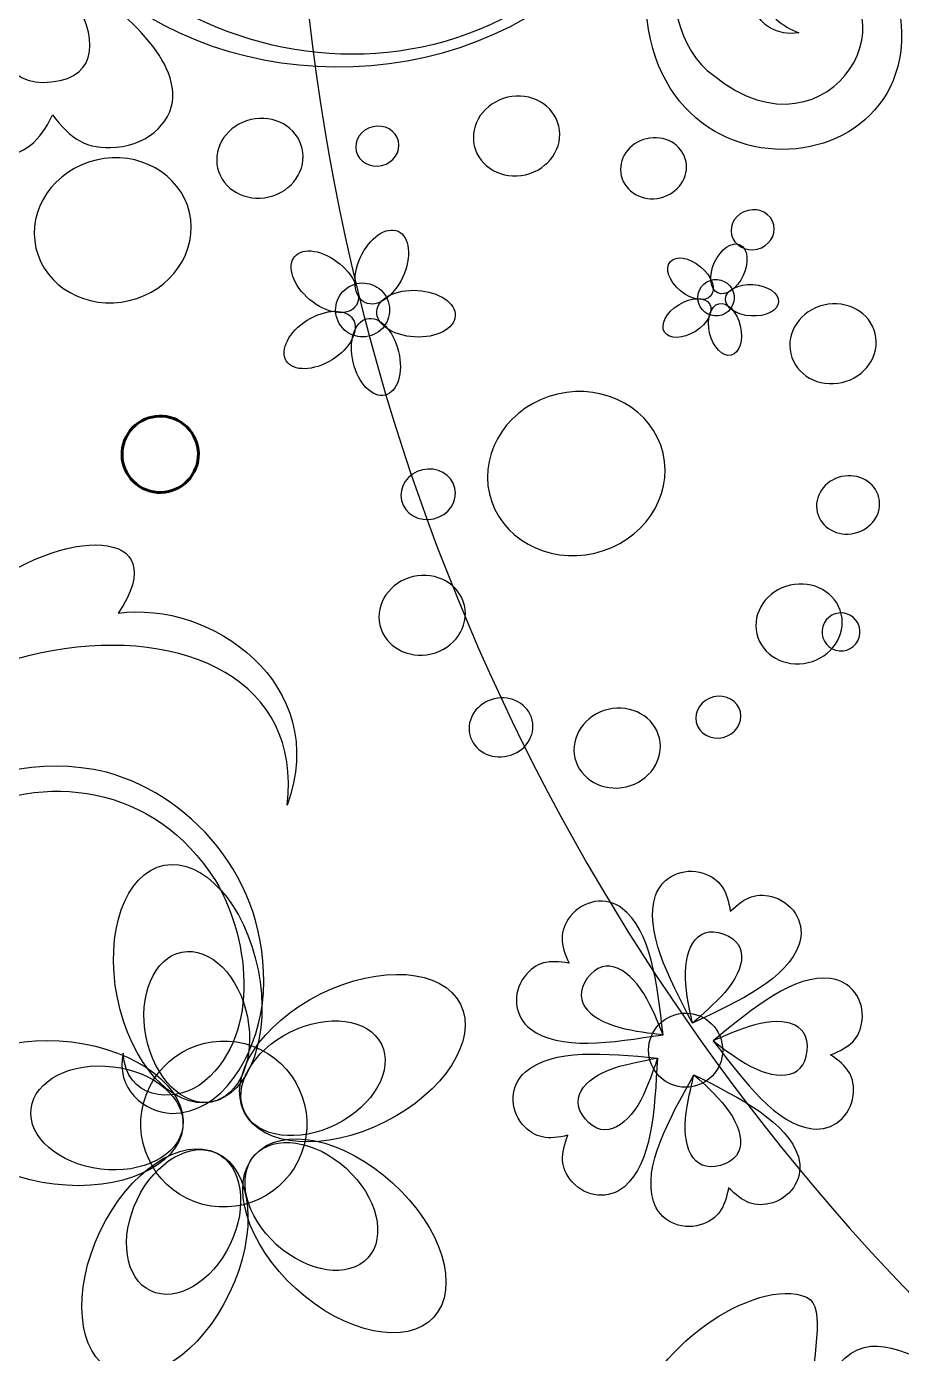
# Model space of a CAD drawing. Header units: millimetres. Extents: x -96 to 58, y -5 to 152.
# Drawn here: x -81.1 to -59.13, y 33.41 to 66.74 of the extents above; entities that cross this region are included whole.
import ezdxf

# ---------------------------------------------------------------- set-up
doc = ezdxf.new("R2010")
doc.units = ezdxf.units.MM
doc.header["$MEASUREMENT"] = 0
doc.layers.add('Capa 1', color=7, linetype='Continuous')

msp = doc.modelspace()

# ---------------------------------------------------------------- linework, layer by layer
at = {"layer": 'Capa 1', "color": 250, "lineweight": 9}
msp.add_open_spline([(-95.1806, 149.5), (-95.1806, 149.5), (57.2195, 149.5), (57.2195, 149.5), (57.2195, 149.5), (57.2195, 149.5), (57.2195, -2.9001), (57.2195, -2.9001), (57.2195, -2.9001), (57.2195, -2.9001), (-95.1806, -2.9001), (-95.1806, -2.9001), (-95.1806, -2.9001), (-95.1806, -2.9001), (-95.1806, 149.5), (-95.1806, 149.5)], degree=3, knots=[0, 0, 0, 0, 0.2, 0.2, 0.2, 0.2, 0.4, 0.4, 0.4, 0.4, 0.6, 0.6, 0.6, 0.6, 1, 1, 1, 1], dxfattribs=at)
at = {"layer": 'Capa 1', "color": 7}
msp.add_open_spline([(-18.9806, 128.6859), (11.6082, 128.6859), (36.4054, 103.8887), (36.4054, 73.2999), (36.4054, 73.2999), (36.4054, 42.7112), (11.6082, 17.9139), (-18.9806, 17.9139), (-18.9806, 17.9139), (-49.5694, 17.9139), (-74.3666, 42.7111), (-74.3666, 73.2999), (-74.3666, 73.2999), (-74.3666, 103.8888), (-49.5694, 128.6859), (-18.9806, 128.6859)], degree=3, knots=[0, 0, 0, 0, 0.2, 0.2, 0.2, 0.2, 0.4, 0.4, 0.4, 0.4, 0.6, 0.6, 0.6, 0.6, 1, 1, 1, 1], dxfattribs=at)
at = {"layer": 'Capa 1'}
for points, knots in [([(-73.7979, 74.6853), (-73.6405, 75.3203), (-74.4805, 75.4038), (-74.8797, 75.1837), (-74.8797, 75.1837), (-76.0182, 74.501), (-75.5419, 72.9222), (-74.6946, 72.2362), (-74.6946, 72.2362), (-73.0443, 70.9797), (-70.6291, 71.8475), (-69.7262, 73.5407), (-69.7262, 73.5407), (-68.4388, 76.1286), (-70.1451, 79.27), (-72.7029, 80.2059), (-72.7029, 80.2059), (-75.9795, 81.301), (-79.6649, 79.1676), (-80.7297, 75.9833), (-80.7297, 75.9833), (-83.1085, 68.8447), (-75.0331, 63.9716), (-69.1815, 66.9226), (-69.1815, 66.9226), (-65.8169, 68.5576), (-64.0411, 72.3632), (-64.3182, 76.2415), (-64.3182, 76.2415), (-63.275, 61.19), (-85.0647, 63.3185), (-81.1002, 76.1946), (-81.1002, 76.1946), (-80.032, 79.6641), (-76.0832, 81.6967), (-72.5655, 80.4729), (-72.5655, 80.4729), (-69.7525, 79.4044), (-68.0751, 76.2446), (-69.4969, 73.4056), (-69.4969, 73.4056), (-70.5398, 71.4627), (-73.034, 70.4185), (-74.9364, 71.7997), (-74.9364, 71.7997), (-76.0256, 72.6412), (-76.5527, 74.4513), (-75.3073, 75.427), (-75.3073, 75.427), (-74.821, 75.7829), (-73.7298, 75.899), (-73.6422, 75.0781), (-73.6422, 75.0781), (-73.6333, 74.925), (-73.6819, 74.7882), (-73.7979, 74.6853)], [0, 0, 0, 0, 0.0666667, 0.0666667, 0.0666667, 0.0666667, 0.1333333, 0.1333333, 0.1333333, 0.1333333, 0.2, 0.2, 0.2, 0.2, 0.2666667, 0.2666667, 0.2666667, 0.2666667, 0.3333333, 0.3333333, 0.3333333, 0.3333333, 0.4, 0.4, 0.4, 0.4, 0.4666667, 0.4666667, 0.4666667, 0.4666667, 0.5333333, 0.5333333, 0.5333333, 0.5333333, 0.6, 0.6, 0.6, 0.6, 0.6666667, 0.6666667, 0.6666667, 0.6666667, 0.7333333, 0.7333333, 0.7333333, 0.7333333, 0.8, 0.8, 0.8, 0.8, 0.8666667, 0.8666667, 0.8666667, 0.8666667, 1, 1, 1, 1]), ([(-61.7046, 66.5813), (-62.1055, 66.7589), (-62.5543, 66.9996), (-62.5011, 67.5686), (-62.5011, 67.5686), (-62.4599, 68.0188), (-61.9461, 68.199), (-61.4536, 68.1999), (-61.4536, 68.1999), (-58.4986, 67.4811), (-60.864, 63.1022), (-63.8439, 65.5125), (-63.8439, 65.5125), (-65.6599, 66.7724), (-64.732, 71.1792), (-64.57, 71.5825), (-64.57, 71.5825), (-68.4483, 62.8025), (-59.6854, 61.8484), (-59.1489, 66.1281), (-59.1489, 66.1281), (-59.0713, 66.7472), (-59.1626, 67.5623), (-59.7024, 68.1355), (-59.7024, 68.1355), (-60.3534, 68.8269), (-61.5049, 69.1604), (-62.4358, 68.4025), (-62.4358, 68.4025), (-63.2669, 67.6404), (-62.8388, 66.4461), (-61.7046, 66.5813)], [0, 0, 0, 0, 0.1111111, 0.1111111, 0.1111111, 0.1111111, 0.2222222, 0.2222222, 0.2222222, 0.2222222, 0.3333333, 0.3333333, 0.3333333, 0.3333333, 0.4444444, 0.4444444, 0.4444444, 0.4444444, 0.5555556, 0.5555556, 0.5555556, 0.5555556, 0.6666667, 0.6666667, 0.6666667, 0.6666667, 0.7777778, 0.7777778, 0.7777778, 0.7777778, 1, 1, 1, 1]), ([(-80.4454, 64.5257), (-80.7718, 63.8633), (-81.1252, 63.5154), (-81.886, 63.4504), (-81.886, 63.4504), (-82.7259, 63.3786), (-83.4559, 63.8846), (-83.5156, 64.5807), (-83.5156, 64.5807), (-83.6234, 65.841), (-82.2098, 67.2317), (-80.796, 68.622), (-80.796, 68.622), (-79.1666, 67.4924), (-77.5372, 66.3619), (-77.4293, 65.1015), (-77.4293, 65.1015), (-77.3698, 64.4059), (-78.0029, 63.7827), (-78.8428, 63.7109), (-78.8428, 63.7109), (-79.6037, 63.6459), (-80.011, 63.9284), (-80.4454, 64.5257)], [0, 0, 0, 0, 0.1428571, 0.1428571, 0.1428571, 0.1428571, 0.2857143, 0.2857143, 0.2857143, 0.2857143, 0.4285714, 0.4285714, 0.4285714, 0.4285714, 0.5714286, 0.5714286, 0.5714286, 0.5714286, 0.7142857, 0.7142857, 0.7142857, 0.7142857, 1, 1, 1, 1]), ([(-80.472, 65.3512), (-81.7129, 65.2191), (-81.8872, 66.2896), (-81.446, 67.3527), (-81.446, 67.3527), (-81.215, 67.9107), (-80.9206, 68.4114), (-80.796, 68.622), (-80.796, 68.622), (-80.6433, 68.4284), (-80.2789, 67.9999), (-79.9555, 67.5079), (-79.9555, 67.5079), (-79.3157, 66.5351), (-79.2583, 65.4805), (-80.472, 65.3512)], [0, 0, 0, 0, 0.2, 0.2, 0.2, 0.2, 0.4, 0.4, 0.4, 0.4, 0.6, 0.6, 0.6, 0.6, 1, 1, 1, 1]), ([(-68.5685, 63.0222), (-69.154, 62.885), (-69.731, 63.2089), (-69.8564, 63.7453), (-69.8564, 63.7453), (-69.9817, 64.282), (-69.6085, 64.8279), (-69.0226, 64.9653), (-69.0226, 64.9653), (-68.4371, 65.102), (-67.8601, 64.7782), (-67.7348, 64.2418), (-67.7348, 64.2418), (-67.6094, 63.705), (-67.9826, 63.1588), (-68.5685, 63.0222)], [0, 0, 0, 0, 0.2, 0.2, 0.2, 0.2, 0.4, 0.4, 0.4, 0.4, 0.6, 0.6, 0.6, 0.6, 1, 1, 1, 1]), ([(-75.0139, 62.4632), (-75.5998, 62.326), (-76.1765, 62.6503), (-76.302, 63.1866), (-76.302, 63.1866), (-76.4276, 63.7234), (-76.0542, 64.2693), (-75.4684, 64.4061), (-75.4684, 64.4061), (-74.8828, 64.5434), (-74.3062, 64.2192), (-74.1805, 63.6826), (-74.1805, 63.6826), (-74.0549, 63.1464), (-74.4284, 62.6002), (-75.0139, 62.4632)], [0, 0, 0, 0, 0.2, 0.2, 0.2, 0.2, 0.4, 0.4, 0.4, 0.4, 0.6, 0.6, 0.6, 0.6, 1, 1, 1, 1]), ([(-72.178, 63.2545), (-72.4708, 63.1863), (-72.7593, 63.3477), (-72.8219, 63.6159), (-72.8219, 63.6159), (-72.8849, 63.8844), (-72.698, 64.1571), (-72.4052, 64.2261), (-72.4052, 64.2261), (-72.1124, 64.2945), (-71.824, 64.1322), (-71.7613, 63.864), (-71.7613, 63.864), (-71.6986, 63.5958), (-71.8852, 63.3228), (-72.178, 63.2545)], [0, 0, 0, 0, 0.2, 0.2, 0.2, 0.2, 0.4, 0.4, 0.4, 0.4, 0.6, 0.6, 0.6, 0.6, 1, 1, 1, 1]), ([(-65.1822, 62.4425), (-65.6295, 62.338), (-66.07, 62.5853), (-66.1658, 62.9954), (-66.1658, 62.9954), (-66.2617, 63.4048), (-65.9764, 63.8219), (-65.5291, 63.9264), (-65.5291, 63.9264), (-65.0817, 64.0316), (-64.6412, 63.7839), (-64.5454, 63.374), (-64.5454, 63.374), (-64.4495, 62.9644), (-64.7349, 62.5473), (-65.1822, 62.4425)], [0, 0, 0, 0, 0.2, 0.2, 0.2, 0.2, 0.4, 0.4, 0.4, 0.4, 0.6, 0.6, 0.6, 0.6, 1, 1, 1, 1]), ([(-78.5249, 59.8603), (-79.5888, 59.6118), (-80.6363, 60.1999), (-80.8642, 61.1746), (-80.8642, 61.1746), (-81.092, 62.1486), (-80.4142, 63.1405), (-79.3503, 63.3895), (-79.3503, 63.3895), (-78.2864, 63.6383), (-77.2389, 63.0498), (-77.0112, 62.0753), (-77.0112, 62.0753), (-76.7831, 61.1011), (-77.4611, 60.1091), (-78.5249, 59.8603)], [0, 0, 0, 0, 0.2, 0.2, 0.2, 0.2, 0.4, 0.4, 0.4, 0.4, 0.6, 0.6, 0.6, 0.6, 1, 1, 1, 1]), ([(-62.7527, 61.1537), (-63.0457, 61.0848), (-63.3342, 61.2467), (-63.3966, 61.5149), (-63.3966, 61.5149), (-63.4595, 61.7831), (-63.2729, 62.0564), (-62.9799, 62.1248), (-62.9799, 62.1248), (-62.6871, 62.1937), (-62.3986, 62.0315), (-62.3359, 61.7631), (-62.3359, 61.7631), (-62.2732, 61.4954), (-62.4599, 61.2221), (-62.7527, 61.1537)], [0, 0, 0, 0, 0.2, 0.2, 0.2, 0.2, 0.4, 0.4, 0.4, 0.4, 0.6, 0.6, 0.6, 0.6, 1, 1, 1, 1]), ([(-71.7707, 61.5998), (-72.065, 61.7341), (-72.4873, 61.4417), (-72.714, 60.946), (-72.714, 60.946), (-72.9407, 60.4506), (-72.8861, 59.9397), (-72.5918, 59.8049), (-72.5918, 59.8049), (-72.2976, 59.6704), (-71.8755, 59.9629), (-71.6486, 60.4586), (-71.6486, 60.4586), (-71.4218, 60.954), (-71.4765, 61.4649), (-71.7707, 61.5998)], [0, 0, 0, 0, 0.2, 0.2, 0.2, 0.2, 0.4, 0.4, 0.4, 0.4, 0.6, 0.6, 0.6, 0.6, 1, 1, 1, 1]), ([(-63.186, 61.2634), (-63.3846, 61.3539), (-63.6697, 61.1566), (-63.8224, 60.8226), (-63.8224, 60.8226), (-63.9753, 60.4883), (-63.9383, 60.1432), (-63.7401, 60.0528), (-63.7401, 60.0528), (-63.5417, 59.9619), (-63.2566, 60.1595), (-63.1036, 60.4935), (-63.1036, 60.4935), (-62.9507, 60.8282), (-62.9876, 61.1727), (-63.186, 61.2634)], [0, 0, 0, 0, 0.2, 0.2, 0.2, 0.2, 0.4, 0.4, 0.4, 0.4, 0.6, 0.6, 0.6, 0.6, 1, 1, 1, 1]), ([(-74.3677, 60.9642), (-74.5752, 60.7159), (-74.4044, 60.231), (-73.9862, 59.8816), (-73.9862, 59.8816), (-73.5678, 59.5324), (-73.0603, 59.4506), (-72.8531, 59.6987), (-72.8531, 59.6987), (-72.6456, 59.9472), (-72.8168, 60.432), (-73.2349, 60.7811), (-73.2349, 60.7811), (-73.653, 61.1305), (-74.1605, 61.2121), (-74.3677, 60.9642)], [0, 0, 0, 0, 0.2, 0.2, 0.2, 0.2, 0.4, 0.4, 0.4, 0.4, 0.6, 0.6, 0.6, 0.6, 1, 1, 1, 1]), ([(-64.9381, 60.8348), (-65.078, 60.6673), (-64.9627, 60.34), (-64.6805, 60.1045), (-64.6805, 60.1045), (-64.3983, 59.8686), (-64.056, 59.8138), (-63.9164, 59.9812), (-63.9164, 59.9812), (-63.7763, 60.149), (-63.8917, 60.4754), (-64.1739, 60.7113), (-64.1739, 60.7113), (-64.4558, 60.9469), (-64.7981, 61.0018), (-64.9381, 60.8348)], [0, 0, 0, 0, 0.2, 0.2, 0.2, 0.2, 0.4, 0.4, 0.4, 0.4, 0.6, 0.6, 0.6, 0.6, 1, 1, 1, 1]), ([(-72.4462, 58.981), (-72.0909, 59.0995), (-71.8992, 59.4838), (-72.0177, 59.8392), (-72.0177, 59.8392), (-72.1365, 60.1944), (-72.5208, 60.3861), (-72.876, 60.2674), (-72.876, 60.2674), (-73.2315, 60.149), (-73.423, 59.7643), (-73.3044, 59.4091), (-73.3044, 59.4091), (-73.1857, 59.0539), (-72.8013, 58.8622), (-72.4462, 58.981)], [0, 0, 0, 0, 0.2, 0.2, 0.2, 0.2, 0.4, 0.4, 0.4, 0.4, 0.6, 0.6, 0.6, 0.6, 1, 1, 1, 1]), ([(-63.6416, 59.4967), (-63.402, 59.5767), (-63.2727, 59.8361), (-63.3528, 60.0759), (-63.3528, 60.0759), (-63.4329, 60.3153), (-63.692, 60.4449), (-63.9315, 60.3644), (-63.9315, 60.3644), (-64.1713, 60.2847), (-64.3007, 60.0253), (-64.2208, 59.7857), (-64.2208, 59.7857), (-64.1407, 59.5462), (-63.8814, 59.4168), (-63.6416, 59.4967)], [0, 0, 0, 0, 0.2, 0.2, 0.2, 0.2, 0.4, 0.4, 0.4, 0.4, 0.6, 0.6, 0.6, 0.6, 1, 1, 1, 1]), ([(-70.3358, 59.4723), (-70.3165, 59.7954), (-70.7425, 60.083), (-71.2862, 60.1154), (-71.2862, 60.1154), (-71.8303, 60.1476), (-72.2868, 59.9114), (-72.3059, 59.5888), (-72.3059, 59.5888), (-72.3251, 59.2657), (-71.8992, 58.9778), (-71.3552, 58.9455), (-71.3552, 58.9455), (-70.8114, 58.9137), (-70.3549, 59.1492), (-70.3358, 59.4723)], [0, 0, 0, 0, 0.2, 0.2, 0.2, 0.2, 0.4, 0.4, 0.4, 0.4, 0.6, 0.6, 0.6, 0.6, 1, 1, 1, 1]), ([(-62.2181, 59.8285), (-62.2052, 60.0464), (-62.4922, 60.2405), (-62.8591, 60.2619), (-62.8591, 60.2619), (-63.2263, 60.2837), (-63.5343, 60.1246), (-63.5472, 59.9067), (-63.5472, 59.9067), (-63.5597, 59.6888), (-63.2727, 59.4944), (-62.9058, 59.4729), (-62.9058, 59.4729), (-62.5388, 59.4512), (-62.2309, 59.6106), (-62.2181, 59.8285)], [0, 0, 0, 0, 0.2, 0.2, 0.2, 0.2, 0.4, 0.4, 0.4, 0.4, 0.6, 0.6, 0.6, 0.6, 1, 1, 1, 1]), ([(-74.5775, 58.3463), (-74.4063, 58.0714), (-73.8926, 58.0834), (-73.4304, 58.3719), (-73.4304, 58.3719), (-72.9682, 58.6606), (-72.7323, 59.1171), (-72.9041, 59.3919), (-72.9041, 59.3919), (-73.0755, 59.666), (-73.5892, 59.6546), (-74.0511, 59.3656), (-74.0511, 59.3656), (-74.5134, 59.0768), (-74.7492, 58.6206), (-74.5775, 58.3463)], [0, 0, 0, 0, 0.2, 0.2, 0.2, 0.2, 0.4, 0.4, 0.4, 0.4, 0.6, 0.6, 0.6, 0.6, 1, 1, 1, 1]), ([(-65.0797, 59.0686), (-64.9638, 58.8834), (-64.6172, 58.8914), (-64.3055, 59.086), (-64.3055, 59.086), (-63.9939, 59.2803), (-63.8347, 59.5888), (-63.9504, 59.7737), (-63.9504, 59.7737), (-64.066, 59.9589), (-64.4129, 59.9511), (-64.7243, 59.7563), (-64.7243, 59.7563), (-65.0362, 59.5616), (-65.1953, 59.2534), (-65.0797, 59.0686)], [0, 0, 0, 0, 0.2, 0.2, 0.2, 0.2, 0.4, 0.4, 0.4, 0.4, 0.6, 0.6, 0.6, 0.6, 1, 1, 1, 1]), ([(-63.408, 58.487), (-63.1957, 58.5374), (-63.0924, 58.8679), (-63.1771, 59.2256), (-63.1771, 59.2256), (-63.2621, 59.5834), (-63.5028, 59.8327), (-63.7154, 59.782), (-63.7154, 59.782), (-63.9275, 59.7321), (-64.0311, 59.4011), (-63.9464, 59.0431), (-63.9464, 59.0431), (-63.8614, 58.6856), (-63.6204, 58.4363), (-63.408, 58.487)], [0, 0, 0, 0, 0.2, 0.2, 0.2, 0.2, 0.4, 0.4, 0.4, 0.4, 0.6, 0.6, 0.6, 0.6, 1, 1, 1, 1]), ([(-60.6216, 57.8027), (-61.2075, 57.6659), (-61.7842, 57.9898), (-61.9098, 58.5261), (-61.9098, 58.5261), (-62.0351, 59.063), (-61.6623, 59.6092), (-61.0764, 59.746), (-61.0764, 59.746), (-60.4905, 59.8833), (-59.9139, 59.559), (-59.7885, 59.0221), (-59.7885, 59.0221), (-59.6629, 58.4859), (-60.0361, 57.9397), (-60.6216, 57.8027)], [0, 0, 0, 0, 0.2, 0.2, 0.2, 0.2, 0.4, 0.4, 0.4, 0.4, 0.6, 0.6, 0.6, 0.6, 1, 1, 1, 1]), ([(-72.0999, 57.4837), (-71.785, 57.5583), (-71.6319, 58.0488), (-71.7576, 58.5791), (-71.7576, 58.5791), (-71.8832, 59.1095), (-72.2407, 59.4786), (-72.5552, 59.4042), (-72.5552, 59.4042), (-72.87, 59.3295), (-73.0234, 58.8387), (-72.8978, 58.3086), (-72.8978, 58.3086), (-72.7722, 57.7787), (-72.4146, 57.4089), (-72.0999, 57.4837)], [0, 0, 0, 0, 0.2, 0.2, 0.2, 0.2, 0.4, 0.4, 0.4, 0.4, 0.6, 0.6, 0.6, 0.6, 1, 1, 1, 1]), ([(-66.8295, 53.516), (-68.0335, 53.2338), (-69.219, 53.9), (-69.4769, 55.0028), (-69.4769, 55.0028), (-69.735, 56.1055), (-68.968, 57.2279), (-67.7637, 57.5099), (-67.7637, 57.5099), (-66.56, 57.7913), (-65.3745, 57.1252), (-65.1166, 56.0228), (-65.1166, 56.0228), (-64.8587, 54.9199), (-65.6258, 53.7973), (-66.8295, 53.516)], [0, 0, 0, 0, 0.2, 0.2, 0.2, 0.2, 0.4, 0.4, 0.4, 0.4, 0.6, 0.6, 0.6, 0.6, 1, 1, 1, 1]), ([(-70.8721, 54.38), (-71.2424, 54.294), (-71.6068, 54.4982), (-71.686, 54.8376), (-71.686, 54.8376), (-71.7653, 55.1766), (-71.5295, 55.5219), (-71.1591, 55.6081), (-71.1591, 55.6081), (-70.7891, 55.6949), (-70.4248, 55.4902), (-70.3455, 55.151), (-70.3455, 55.151), (-70.2659, 54.8119), (-70.502, 54.4667), (-70.8721, 54.38)], [0, 0, 0, 0, 0.2, 0.2, 0.2, 0.2, 0.4, 0.4, 0.4, 0.4, 0.6, 0.6, 0.6, 0.6, 1, 1, 1, 1]), ([(-60.3048, 54.0175), (-60.7326, 53.9173), (-61.1539, 54.1542), (-61.2455, 54.546), (-61.2455, 54.546), (-61.3374, 54.9381), (-61.0647, 55.337), (-60.6368, 55.4372), (-60.6368, 55.4372), (-60.2086, 55.5372), (-59.7873, 55.3007), (-59.6957, 54.9086), (-59.6957, 54.9086), (-59.6039, 54.5168), (-59.8764, 54.1173), (-60.3048, 54.0175)], [0, 0, 0, 0, 0.2, 0.2, 0.2, 0.2, 0.4, 0.4, 0.4, 0.4, 0.6, 0.6, 0.6, 0.6, 1, 1, 1, 1]), ([(-86.8765, 33.8254), (-88.5724, 36.9517), (-89.3821, 41.0217), (-88.7651, 43.3314), (-88.7651, 43.3314), (-86.3036, 52.5467), (-73.8085, 53.4436), (-74.5563, 47.1848), (-74.5563, 47.1848), (-73.4361, 50.2253), (-76.4883, 52.3403), (-78.8014, 52.004), (-78.8014, 52.004), (-77.3323, 54.1821), (-80.1597, 54.246), (-82.4024, 52.4399), (-82.4024, 52.4399), (-82.6951, 55.2876), (-86.0741, 54.0302), (-86.2772, 50.221), (-86.2772, 50.221), (-88.5674, 53.0979), (-91.3099, 48.7545), (-90.4808, 42.6176), (-90.4808, 42.6176), (-90.1176, 39.9282), (-88.6933, 36.4277), (-86.8765, 33.8254)], [0, 0, 0, 0, 0.125, 0.125, 0.125, 0.125, 0.25, 0.25, 0.25, 0.25, 0.375, 0.375, 0.375, 0.375, 0.5, 0.5, 0.5, 0.5, 0.625, 0.625, 0.625, 0.625, 0.75, 0.75, 0.75, 0.75, 1, 1, 1, 1]), ([(-70.9379, 50.983), (-71.5237, 50.846), (-72.1007, 51.1697), (-72.2261, 51.7064), (-72.2261, 51.7064), (-72.3517, 52.243), (-71.9783, 52.789), (-71.3927, 52.9261), (-71.3927, 52.9261), (-70.8068, 53.0631), (-70.2301, 52.7393), (-70.1045, 52.2024), (-70.1045, 52.2024), (-69.9791, 51.6661), (-70.3523, 51.1199), (-70.9379, 50.983)], [0, 0, 0, 0, 0.2, 0.2, 0.2, 0.2, 0.4, 0.4, 0.4, 0.4, 0.6, 0.6, 0.6, 0.6, 1, 1, 1, 1]), ([(-61.4731, 50.7666), (-62.0589, 50.6294), (-62.6356, 50.9533), (-62.7613, 51.49), (-62.7613, 51.49), (-62.8869, 52.0263), (-62.5134, 52.5724), (-61.9275, 52.7095), (-61.9275, 52.7095), (-61.342, 52.8464), (-60.7653, 52.5226), (-60.6396, 51.986), (-60.6396, 51.986), (-60.5143, 51.4495), (-60.8875, 50.9033), (-61.4731, 50.7666)], [0, 0, 0, 0, 0.2, 0.2, 0.2, 0.2, 0.4, 0.4, 0.4, 0.4, 0.6, 0.6, 0.6, 0.6, 1, 1, 1, 1]), ([(-61.1231, 51.5783), (-61.0992, 51.8409), (-60.8669, 52.0349), (-60.6039, 52.0115), (-60.6039, 52.0115), (-60.3411, 51.9872), (-60.1474, 51.7547), (-60.1711, 51.492), (-60.1711, 51.492), (-60.1952, 51.229), (-60.4276, 51.0352), (-60.6904, 51.0593), (-60.6904, 51.0593), (-60.9533, 51.0828), (-61.1468, 51.3151), (-61.1231, 51.5783)], [0, 0, 0, 0, 0.2, 0.2, 0.2, 0.2, 0.4, 0.4, 0.4, 0.4, 0.6, 0.6, 0.6, 0.6, 1, 1, 1, 1]), ([(-69.0178, 48.4197), (-69.4508, 48.3187), (-69.8772, 48.5579), (-69.9703, 48.9543), (-69.9703, 48.9543), (-70.0627, 49.3517), (-69.7871, 49.7551), (-69.3538, 49.8563), (-69.3538, 49.8563), (-68.9208, 49.9574), (-68.4944, 49.7182), (-68.4016, 49.3215), (-68.4016, 49.3215), (-68.3086, 48.925), (-68.5848, 48.521), (-69.0178, 48.4197)], [0, 0, 0, 0, 0.2, 0.2, 0.2, 0.2, 0.4, 0.4, 0.4, 0.4, 0.6, 0.6, 0.6, 0.6, 1, 1, 1, 1]), ([(-66.0413, 47.6456), (-66.6266, 47.5087), (-67.2039, 47.8324), (-67.329, 48.3687), (-67.329, 48.3687), (-67.4545, 48.9056), (-67.0814, 49.452), (-66.4955, 49.5885), (-66.4955, 49.5885), (-65.91, 49.726), (-65.333, 49.4019), (-65.2077, 48.8653), (-65.2077, 48.8653), (-65.082, 48.3291), (-65.4555, 47.7829), (-66.0413, 47.6456)], [0, 0, 0, 0, 0.2, 0.2, 0.2, 0.2, 0.4, 0.4, 0.4, 0.4, 0.6, 0.6, 0.6, 0.6, 1, 1, 1, 1]), ([(-63.6095, 48.8866), (-63.9163, 48.8147), (-64.2182, 48.9846), (-64.2841, 49.2651), (-64.2841, 49.2651), (-64.3497, 49.5463), (-64.1545, 49.832), (-63.8476, 49.9039), (-63.8476, 49.9039), (-63.5408, 49.9755), (-63.2389, 49.806), (-63.1734, 49.5249), (-63.1734, 49.5249), (-63.1075, 49.2443), (-63.303, 48.9583), (-63.6095, 48.8866)], [0, 0, 0, 0, 0.2, 0.2, 0.2, 0.2, 0.4, 0.4, 0.4, 0.4, 0.6, 0.6, 0.6, 0.6, 1, 1, 1, 1]), ([(-78.679, 40.9568), (-78.6047, 39.7963), (-77.4427, 39.6984), (-76.7587, 40.1543), (-76.7587, 40.1543), (-75.2306, 41.2642), (-75.4472, 43.7606), (-76.3585, 45.2921), (-76.3585, 45.2921), (-77.8939, 47.7158), (-80.6531, 48.0613), (-82.8718, 46.8705), (-82.8718, 46.8705), (-86.2305, 44.9315), (-87.4793, 40.3678), (-86.5299, 36.2373), (-86.5299, 36.2373), (-85.8033, 33.3857), (-84.2054, 31.1408), (-82.0746, 29.6992), (-82.0746, 29.6992), (-82.0746, 29.6992), (-82.1324, 29.6069), (-82.1324, 29.6069), (-82.1324, 29.6069), (-82.9258, 30.0472), (-83.9484, 30.741), (-84.7972, 31.7112), (-84.7972, 31.7112), (-86.1643, 33.2753), (-88.2359, 38.2056), (-86.8473, 42.5377), (-86.8473, 42.5377), (-85.6552, 46.2567), (-82.5162, 48.8329), (-79.0894, 48.0098), (-79.0894, 48.0098), (-76.8405, 47.3908), (-74.8668, 45.1103), (-75.1773, 42.2118), (-75.1773, 42.2118), (-75.3611, 40.8383), (-76.1841, 39.4494), (-77.4625, 39.4405), (-77.4625, 39.4405), (-78.1441, 39.4677), (-78.8646, 40.0553), (-78.679, 40.9568)], [0, 0, 0, 0, 0.0769231, 0.0769231, 0.0769231, 0.0769231, 0.1538462, 0.1538462, 0.1538462, 0.1538462, 0.2307692, 0.2307692, 0.2307692, 0.2307692, 0.3076923, 0.3076923, 0.3076923, 0.3076923, 0.3846154, 0.3846154, 0.3846154, 0.3846154, 0.4615385, 0.4615385, 0.4615385, 0.4615385, 0.5384615, 0.5384615, 0.5384615, 0.5384615, 0.6153846, 0.6153846, 0.6153846, 0.6153846, 0.6923077, 0.6923077, 0.6923077, 0.6923077, 0.7692308, 0.7692308, 0.7692308, 0.7692308, 0.8461538, 0.8461538, 0.8461538, 0.8461538, 1, 1, 1, 1]), ([(-77.6453, 45.6748), (-78.6208, 45.4811), (-79.147, 43.991), (-78.8202, 42.3483), (-78.8202, 42.3483), (-78.4936, 40.705), (-77.4375, 39.5301), (-76.4621, 39.7238), (-76.4621, 39.7238), (-75.4864, 39.918), (-74.9604, 41.4078), (-75.2873, 43.0506), (-75.2873, 43.0506), (-75.6138, 44.6941), (-76.6699, 45.8688), (-77.6453, 45.6748)], [0, 0, 0, 0, 0.2, 0.2, 0.2, 0.2, 0.4, 0.4, 0.4, 0.4, 0.6, 0.6, 0.6, 0.6, 1, 1, 1, 1]), ([(-63.4278, 44.5192), (-63.5068, 45.028), (-63.659, 45.3205), (-64.1095, 45.4727), (-64.1095, 45.4727), (-64.6075, 45.6407), (-65.1421, 45.39), (-65.3036, 44.9126), (-65.3036, 44.9126), (-65.596, 44.0481), (-64.987, 42.8786), (-64.3776, 41.7089), (-64.3776, 41.7089), (-63.1842, 42.2691), (-61.9902, 42.8288), (-61.698, 43.6931), (-61.698, 43.6931), (-61.5363, 44.1708), (-61.8093, 44.6948), (-62.307, 44.8628), (-62.307, 44.8628), (-62.7575, 45.0153), (-63.056, 44.8754), (-63.4278, 44.5192)], [0, 0, 0, 0, 0.1428571, 0.1428571, 0.1428571, 0.1428571, 0.2857143, 0.2857143, 0.2857143, 0.2857143, 0.4285714, 0.4285714, 0.4285714, 0.4285714, 0.5714286, 0.5714286, 0.5714286, 0.5714286, 0.7142857, 0.7142857, 0.7142857, 0.7142857, 1, 1, 1, 1]), ([(-67.4781, 43.216), (-67.697, 43.6819), (-67.7345, 44.0096), (-67.4463, 44.3878), (-67.4463, 44.3878), (-67.1278, 44.8059), (-66.5442, 44.8971), (-66.1435, 44.592), (-66.1435, 44.592), (-65.4171, 44.0388), (-65.2672, 42.7289), (-65.1172, 41.419), (-65.1172, 41.419), (-66.4203, 41.2147), (-67.7228, 41.0106), (-68.4492, 41.5635), (-68.4492, 41.5635), (-68.8501, 41.8689), (-68.917, 42.4556), (-68.5991, 42.8738), (-68.5991, 42.8738), (-68.3109, 43.2524), (-67.985, 43.3033), (-67.4781, 43.216)], [0, 0, 0, 0, 0.1428571, 0.1428571, 0.1428571, 0.1428571, 0.2857143, 0.2857143, 0.2857143, 0.2857143, 0.4285714, 0.4285714, 0.4285714, 0.4285714, 0.5714286, 0.5714286, 0.5714286, 0.5714286, 0.7142857, 0.7142857, 0.7142857, 0.7142857, 1, 1, 1, 1]), ([(-63.5923, 43.9468), (-64.3227, 44.2138), (-64.6213, 43.4908), (-64.5449, 42.6863), (-64.5449, 42.6863), (-64.5045, 42.2647), (-64.4158, 41.8738), (-64.3776, 41.7089), (-64.3776, 41.7089), (-64.25, 41.8229), (-63.9516, 42.0709), (-63.6665, 42.3689), (-63.6665, 42.3689), (-63.1023, 42.9579), (-62.8777, 43.6857), (-63.5923, 43.9468)], [0, 0, 0, 0, 0.2, 0.2, 0.2, 0.2, 0.4, 0.4, 0.4, 0.4, 0.6, 0.6, 0.6, 0.6, 1, 1, 1, 1]), ([(-77.2006, 43.4934), (-77.9027, 43.3537), (-78.3046, 42.398), (-78.098, 41.3592), (-78.098, 41.3592), (-77.8914, 40.3203), (-77.1546, 39.591), (-76.4527, 39.731), (-76.4527, 39.731), (-75.7503, 39.8705), (-75.3485, 40.826), (-75.5551, 41.8649), (-75.5551, 41.8649), (-75.7618, 42.9039), (-76.4986, 43.633), (-77.2006, 43.4934)], [0, 0, 0, 0, 0.2, 0.2, 0.2, 0.2, 0.4, 0.4, 0.4, 0.4, 0.6, 0.6, 0.6, 0.6, 1, 1, 1, 1]), ([(-67.0207, 42.8343), (-66.5648, 43.464), (-65.9128, 43.032), (-65.5262, 42.3219), (-65.5262, 42.3219), (-65.3236, 41.9506), (-65.1785, 41.5767), (-65.1172, 41.419), (-65.1172, 41.419), (-65.2869, 41.4416), (-65.673, 41.4799), (-66.0763, 41.5675), (-66.0763, 41.5675), (-66.8733, 41.7401), (-67.4672, 42.2178), (-67.0207, 42.8343)], [0, 0, 0, 0, 0.2, 0.2, 0.2, 0.2, 0.4, 0.4, 0.4, 0.4, 0.6, 0.6, 0.6, 0.6, 1, 1, 1, 1]), ([(-70.2035, 42.184), (-70.6479, 43.0741), (-72.2238, 43.1889), (-73.7223, 42.4407), (-73.7223, 42.4407), (-75.2211, 41.6923), (-76.0763, 40.3638), (-75.6321, 39.474), (-75.6321, 39.474), (-75.1876, 38.584), (-73.6122, 38.4695), (-72.1133, 39.2179), (-72.1133, 39.2179), (-70.6145, 39.9659), (-69.7594, 41.2945), (-70.2035, 42.184)], [0, 0, 0, 0, 0.2, 0.2, 0.2, 0.2, 0.4, 0.4, 0.4, 0.4, 0.6, 0.6, 0.6, 0.6, 1, 1, 1, 1]), ([(-60.9092, 40.9153), (-60.4843, 40.6253), (-60.2859, 40.3623), (-60.342, 39.8896), (-60.342, 39.8896), (-60.4041, 39.3681), (-60.8606, 38.9932), (-61.3609, 39.053), (-61.3609, 39.053), (-62.2672, 39.1607), (-63.0612, 40.2132), (-63.8554, 41.2665), (-63.8554, 41.2665), (-62.8362, 42.1034), (-61.8176, 42.9404), (-60.9109, 42.8325), (-60.9109, 42.8325), (-60.4107, 42.7728), (-60.055, 42.3011), (-60.117, 41.7796), (-60.117, 41.7796), (-60.1734, 41.3071), (-60.4279, 41.0979), (-60.9092, 40.9153)], [0, 0, 0, 0, 0.1428571, 0.1428571, 0.1428571, 0.1428571, 0.2857143, 0.2857143, 0.2857143, 0.2857143, 0.4285714, 0.4285714, 0.4285714, 0.4285714, 0.5714286, 0.5714286, 0.5714286, 0.5714286, 0.7142857, 0.7142857, 0.7142857, 0.7142857, 1, 1, 1, 1]), ([(-64.2775, 40.1391), (-63.7861, 40.2895), (-63.5093, 40.81), (-63.6599, 41.3011), (-63.6599, 41.3011), (-63.8104, 41.7925), (-64.3304, 42.0692), (-64.8221, 41.9187), (-64.8221, 41.9187), (-65.3135, 41.7682), (-65.5898, 41.2481), (-65.4394, 40.7564), (-65.4394, 40.7564), (-65.2892, 40.2651), (-64.7686, 39.9889), (-64.2775, 40.1391)], [0, 0, 0, 0, 0.2, 0.2, 0.2, 0.2, 0.4, 0.4, 0.4, 0.4, 0.6, 0.6, 0.6, 0.6, 1, 1, 1, 1]), ([(-72.1906, 41.1801), (-72.5105, 41.8205), (-73.5383, 41.9562), (-74.4859, 41.4834), (-74.4859, 41.4834), (-75.4335, 41.0101), (-75.9426, 40.1068), (-75.623, 39.4665), (-75.623, 39.4665), (-75.3032, 38.8262), (-74.2753, 38.6904), (-73.3276, 39.1635), (-73.3276, 39.1635), (-72.38, 39.6369), (-71.8709, 40.5395), (-72.1906, 41.1801)], [0, 0, 0, 0, 0.2, 0.2, 0.2, 0.2, 0.4, 0.4, 0.4, 0.4, 0.6, 0.6, 0.6, 0.6, 1, 1, 1, 1]), ([(-61.4971, 41.013), (-61.5703, 40.2391), (-62.3511, 40.2805), (-63.0446, 40.6955), (-63.0446, 40.6955), (-63.408, 40.9131), (-63.7229, 41.1611), (-63.8554, 41.2665), (-63.8554, 41.2665), (-63.6976, 41.3323), (-63.3454, 41.4951), (-62.9535, 41.6251), (-62.9535, 41.6251), (-62.1791, 41.8804), (-61.4253, 41.7708), (-61.4971, 41.013)], [0, 0, 0, 0, 0.2, 0.2, 0.2, 0.2, 0.4, 0.4, 0.4, 0.4, 0.6, 0.6, 0.6, 0.6, 1, 1, 1, 1]), ([(-83.1999, 39.814), (-83.319, 38.8268), (-82.0669, 37.863), (-80.4038, 37.6623), (-80.4038, 37.6623), (-78.7407, 37.4618), (-77.2952, 38.0997), (-77.1761, 39.0871), (-77.1761, 39.0871), (-77.0567, 40.0748), (-78.309, 41.038), (-79.9721, 41.239), (-79.9721, 41.239), (-81.6354, 41.4396), (-83.0806, 40.8017), (-83.1999, 39.814)], [0, 0, 0, 0, 0.2, 0.2, 0.2, 0.2, 0.4, 0.4, 0.4, 0.4, 0.6, 0.6, 0.6, 0.6, 1, 1, 1, 1]), ([(-76.8738, 37.2205), (-75.7946, 36.819), (-74.594, 37.3682), (-74.1922, 38.4471), (-74.1922, 38.4471), (-73.791, 39.5265), (-74.3405, 40.7272), (-75.4195, 41.129), (-75.4195, 41.129), (-76.4986, 41.5305), (-77.6992, 40.9808), (-78.1007, 39.9016), (-78.1007, 39.9016), (-78.5022, 38.8226), (-77.9528, 37.622), (-76.8738, 37.2205)], [0, 0, 0, 0, 0.2, 0.2, 0.2, 0.2, 0.4, 0.4, 0.4, 0.4, 0.6, 0.6, 0.6, 0.6, 1, 1, 1, 1]), ([(-67.5038, 38.8922), (-67.6935, 38.4137), (-67.7107, 38.0845), (-67.3999, 37.7242), (-67.3999, 37.7242), (-67.0565, 37.3271), (-66.4684, 37.2714), (-66.0868, 37.6008), (-66.0868, 37.6008), (-65.3963, 38.1976), (-65.3276, 39.5144), (-65.2588, 40.8311), (-65.2588, 40.8311), (-66.5714, 40.9548), (-67.8842, 41.0781), (-68.5751, 40.4814), (-68.5751, 40.4814), (-68.9565, 40.152), (-68.9872, 39.5622), (-68.6437, 39.1643), (-68.6437, 39.1643), (-68.3327, 38.8047), (-68.0047, 38.7737), (-67.5038, 38.8922)], [0, 0, 0, 0, 0.1428571, 0.1428571, 0.1428571, 0.1428571, 0.2857143, 0.2857143, 0.2857143, 0.2857143, 0.4285714, 0.4285714, 0.4285714, 0.4285714, 0.5714286, 0.5714286, 0.5714286, 0.5714286, 0.7142857, 0.7142857, 0.7142857, 0.7142857, 1, 1, 1, 1]), ([(-80.9883, 39.5579), (-81.0738, 38.8473), (-80.2907, 38.1681), (-79.2391, 38.041), (-79.2391, 38.041), (-78.1878, 37.9143), (-77.2655, 38.3876), (-77.1795, 39.0982), (-77.1795, 39.0982), (-77.0939, 39.8091), (-77.8769, 40.488), (-78.9285, 40.615), (-78.9285, 40.615), (-79.9799, 40.7422), (-80.9024, 40.2688), (-80.9883, 39.5579)], [0, 0, 0, 0, 0.2, 0.2, 0.2, 0.2, 0.4, 0.4, 0.4, 0.4, 0.6, 0.6, 0.6, 0.6, 1, 1, 1, 1]), ([(-67.0714, 39.3017), (-66.5774, 38.7013), (-65.9532, 39.1726), (-65.6109, 39.9044), (-65.6109, 39.9044), (-65.4315, 40.288), (-65.3098, 40.6703), (-65.2588, 40.8311), (-65.2588, 40.8311), (-65.4266, 40.7981), (-65.8095, 40.7358), (-66.2067, 40.6242), (-66.2067, 40.6242), (-66.9915, 40.4023), (-67.5547, 39.8889), (-67.0714, 39.3017)], [0, 0, 0, 0, 0.2, 0.2, 0.2, 0.2, 0.4, 0.4, 0.4, 0.4, 0.6, 0.6, 0.6, 0.6, 1, 1, 1, 1]), ([(-63.4724, 37.5751), (-63.1116, 37.2082), (-62.817, 37.0593), (-62.3623, 37.1985), (-62.3623, 37.1985), (-61.86, 37.3525), (-61.5721, 37.8682), (-61.7194, 38.3504), (-61.7194, 38.3504), (-61.9868, 39.2228), (-63.1637, 39.8171), (-64.3407, 40.4119), (-64.3407, 40.4119), (-64.9833, 39.2603), (-65.6261, 38.1091), (-65.359, 37.2362), (-65.359, 37.2362), (-65.2116, 36.7544), (-64.6842, 36.4881), (-64.1822, 36.6418), (-64.1822, 36.6418), (-63.7272, 36.7813), (-63.5666, 37.0688), (-63.4724, 37.5751)], [0, 0, 0, 0, 0.1428571, 0.1428571, 0.1428571, 0.1428571, 0.2857143, 0.2857143, 0.2857143, 0.2857143, 0.4285714, 0.4285714, 0.4285714, 0.4285714, 0.5714286, 0.5714286, 0.5714286, 0.5714286, 0.7142857, 0.7142857, 0.7142857, 0.7142857, 1, 1, 1, 1]), ([(-63.6727, 38.1358), (-62.9238, 38.3454), (-63.1032, 39.1062), (-63.635, 39.715), (-63.635, 39.715), (-63.9134, 40.0345), (-64.2139, 40.2999), (-64.3407, 40.4119), (-64.3407, 40.4119), (-64.378, 40.245), (-64.4756, 39.869), (-64.5334, 39.4605), (-64.5334, 39.4605), (-64.6476, 38.6532), (-64.4055, 37.9305), (-63.6727, 38.1358)], [0, 0, 0, 0, 0.2, 0.2, 0.2, 0.2, 0.4, 0.4, 0.4, 0.4, 0.6, 0.6, 0.6, 0.6, 1, 1, 1, 1]), ([(-70.874, 34.3241), (-70.2052, 35.0603), (-70.6683, 36.5711), (-71.9084, 37.6973), (-71.9084, 37.6973), (-73.1485, 38.8241), (-74.6963, 39.1405), (-75.3651, 38.4045), (-75.3651, 38.4045), (-76.034, 37.6682), (-75.5706, 36.1575), (-74.3308, 35.0311), (-74.3308, 35.0311), (-73.0907, 33.9046), (-71.5429, 33.5881), (-70.874, 34.3241)], [0, 0, 0, 0, 0.2, 0.2, 0.2, 0.2, 0.4, 0.4, 0.4, 0.4, 0.6, 0.6, 0.6, 0.6, 1, 1, 1, 1]), ([(-78.9342, 32.9694), (-78.0369, 32.5407), (-76.7233, 33.418), (-76.001, 34.9301), (-76.001, 34.9301), (-75.2787, 36.4416), (-75.4203, 38.015), (-76.3179, 38.4437), (-76.3179, 38.4437), (-77.2152, 38.8727), (-78.5288, 37.9946), (-79.2511, 36.4832), (-79.2511, 36.4832), (-79.9735, 34.9718), (-79.8317, 33.3983), (-78.9342, 32.9694)], [0, 0, 0, 0, 0.2, 0.2, 0.2, 0.2, 0.4, 0.4, 0.4, 0.4, 0.6, 0.6, 0.6, 0.6, 1, 1, 1, 1]), ([(-77.9838, 34.9827), (-77.3379, 34.6743), (-76.4436, 35.1991), (-75.987, 36.1543), (-75.987, 36.1543), (-75.5305, 37.1104), (-75.6836, 38.1351), (-76.3297, 38.4442), (-76.3297, 38.4442), (-76.9754, 38.7529), (-77.8694, 38.2282), (-78.3262, 37.2725), (-78.3262, 37.2725), (-78.783, 36.3167), (-78.6297, 35.2915), (-77.9838, 34.9827)], [0, 0, 0, 0, 0.2, 0.2, 0.2, 0.2, 0.4, 0.4, 0.4, 0.4, 0.6, 0.6, 0.6, 0.6, 1, 1, 1, 1]), ([(-72.5291, 35.8135), (-72.0478, 36.3436), (-72.2934, 37.3504), (-73.0772, 38.063), (-73.0772, 38.063), (-73.8611, 38.7749), (-74.8874, 38.9228), (-75.3688, 38.393), (-75.3688, 38.393), (-75.8499, 37.8634), (-75.6046, 36.8562), (-74.8205, 36.1438), (-74.8205, 36.1438), (-74.0365, 35.4314), (-73.0105, 35.2838), (-72.5291, 35.8135)], [0, 0, 0, 0, 0.2, 0.2, 0.2, 0.2, 0.4, 0.4, 0.4, 0.4, 0.6, 0.6, 0.6, 0.6, 1, 1, 1, 1]), ([(-60.1809, 17.1918), (-60.9255, 16.8436), (-60.3431, 15.9568), (-59.8126, 15.7408), (-59.8126, 15.7408), (-58.2456, 15.169), (-57.0805, 16.8821), (-57.08, 18.2522), (-57.08, 18.2522), (-57.158, 20.8573), (-59.9147, 22.5302), (-62.2818, 22.0737), (-62.2818, 22.0737), (-65.827, 21.285), (-67.5467, 17.1349), (-66.4388, 13.8971), (-66.4388, 13.8971), (-64.918, 9.8312), (-59.921, 7.9182), (-55.9689, 9.3955), (-55.9689, 9.3955), (-47.1162, 12.7158), (-48.7407, 24.4549), (-56.2488, 27.8375), (-56.2488, 27.8375), (-60.5057, 29.8308), (-65.6267, 28.5567), (-69.1952, 25.2202), (-69.1952, 25.2202), (-55.3195, 38.1382), (-40.1722, 15.1738), (-55.8825, 8.8663), (-55.8825, 8.8663), (-60.1153, 7.167), (-65.2225, 9.417), (-66.808, 13.8201), (-66.808, 13.8201), (-67.9884, 17.4123), (-66.2286, 21.548), (-62.3316, 22.4043), (-62.3316, 22.4043), (-59.609, 22.9215), (-56.6177, 21.3111), (-56.4632, 18.361), (-56.4632, 18.361), (-56.4236, 16.632), (-57.7748, 14.6862), (-59.7127, 15.1315), (-59.7127, 15.1315), (-60.4445, 15.325), (-61.4204, 16.2991), (-60.688, 17.0332), (-60.688, 17.0332), (-60.5455, 17.1627), (-60.3732, 17.2236), (-60.1809, 17.1918)], [0, 0, 0, 0, 0.0666667, 0.0666667, 0.0666667, 0.0666667, 0.1333333, 0.1333333, 0.1333333, 0.1333333, 0.2, 0.2, 0.2, 0.2, 0.2666667, 0.2666667, 0.2666667, 0.2666667, 0.3333333, 0.3333333, 0.3333333, 0.3333333, 0.4, 0.4, 0.4, 0.4, 0.4666667, 0.4666667, 0.4666667, 0.4666667, 0.5333333, 0.5333333, 0.5333333, 0.5333333, 0.6, 0.6, 0.6, 0.6, 0.6666667, 0.6666667, 0.6666667, 0.6666667, 0.7333333, 0.7333333, 0.7333333, 0.7333333, 0.8, 0.8, 0.8, 0.8, 0.8666667, 0.8666667, 0.8666667, 0.8666667, 1, 1, 1, 1]), ([(-69.6249, 26.9623), (-68.7351, 28.4149), (-65.9469, 30.727), (-64.3299, 30.8609), (-64.3299, 30.8609), (-59.138, 31.2916), (-56.3802, 29.5215), (-53.6304, 33.5368), (-53.6304, 33.5368), (-58.4683, 30.9095), (-59.5046, 35.9441), (-61.3983, 32.0647), (-61.3983, 32.0647), (-61.4147, 33.2346), (-60.9782, 34.5952), (-61.5131, 34.8227), (-61.5131, 34.8227), (-62.7799, 35.362), (-65.5623, 33.5022), (-65.8954, 31.5286), (-65.8954, 31.5286), (-66.794, 33.6594), (-68.8283, 29.0673), (-69.6249, 26.9623)], [0, 0, 0, 0, 0.1428571, 0.1428571, 0.1428571, 0.1428571, 0.2857143, 0.2857143, 0.2857143, 0.2857143, 0.4285714, 0.4285714, 0.4285714, 0.4285714, 0.5714286, 0.5714286, 0.5714286, 0.5714286, 0.7142857, 0.7142857, 0.7142857, 0.7142857, 1, 1, 1, 1])]:
    msp.add_open_spline(points, degree=3, knots=knots, dxfattribs=at)
at = {"layer": 'Capa 1', "lineweight": 60}
msp.add_open_spline([(-77.2277, 56.8056), (-77.6734, 57.0913), (-78.2663, 56.961), (-78.5521, 56.5156), (-78.5521, 56.5156), (-78.8375, 56.07), (-78.7077, 55.4767), (-78.2622, 55.1911), (-78.2622, 55.1911), (-77.8165, 54.9055), (-77.2236, 55.0354), (-76.938, 55.4813), (-76.938, 55.4813), (-76.6523, 55.9267), (-76.7821, 56.5196), (-77.2277, 56.8056)], degree=3, knots=[0, 0, 0, 0, 0.2, 0.2, 0.2, 0.2, 0.4, 0.4, 0.4, 0.4, 0.6, 0.6, 0.6, 0.6, 1, 1, 1, 1], dxfattribs=at)

doc.saveas('drawing.dxf')
